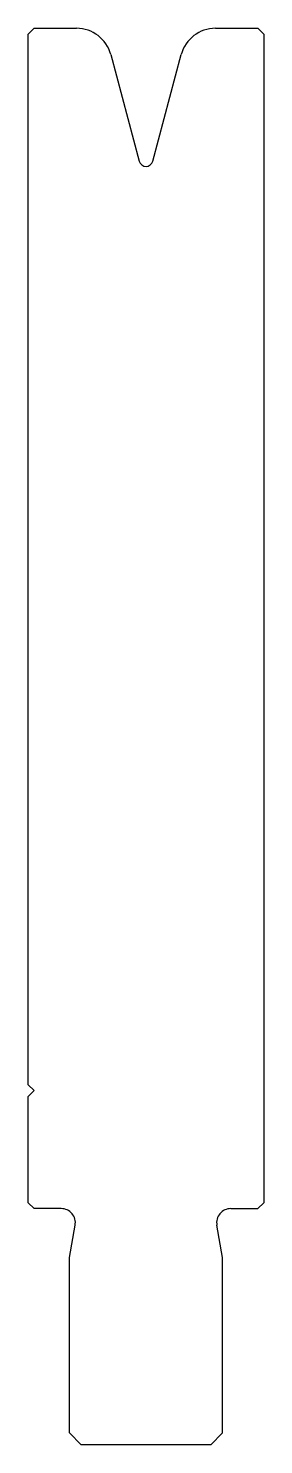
# Model space of a CAD drawing. Header units: metres. Extents: x 88 to 108, y 76 to 196.
import ezdxf

# ---------------------------------------------------------------- set-up
doc = ezdxf.new("R2010")
doc.units = ezdxf.units.M

msp = doc.modelspace()

# ---------------------------------------------------------------- linework, layer by layer
for p, q in [((88.201089, 195.926992), (87.701089, 195.426992)), ((88.201089, 195.926992), (91.803706, 195.926992)), ((103.598472, 195.926992), (107.201089, 195.926992)), ((107.701089, 195.426992), (107.201089, 195.926992)), ((87.701089, 106.426992), (87.701089, 195.426992)), ((107.701089, 195.426992), (107.701089, 96.426992)), ((94.701484, 193.703449), (97.121534, 184.671701)), ((98.280644, 184.671701), (100.700694, 193.703449)), ((88.201089, 105.926992), (87.701089, 106.426992)), ((87.701089, 105.426992), (88.201089, 105.926992)), ((87.701089, 96.426992), (87.701089, 105.426992)), ((87.701089, 96.426992), (88.201089, 95.926992)), ((107.201089, 95.926992), (107.701089, 96.426992)), ((90.501089, 95.926992), (88.201089, 95.926992)), ((104.901089, 95.926992), (107.201089, 95.926992)), ((91.201089, 91.786365), (91.682858, 94.518614)), ((104.201089, 91.786365), (103.71932, 94.518614)), ((91.201089, 76.926992), (91.201089, 91.786365)), ((104.201089, 76.926992), (104.201089, 91.786365)), ((91.201089, 76.926992), (92.201089, 75.926992)), ((103.201089, 75.926992), (104.201089, 76.926992)), ((103.201089, 75.926992), (92.201089, 75.926992))]:
    msp.add_line(p, q)
for centre, radius, start, end in [((91.803706, 192.926992), 3, 15, 90), ((103.598472, 192.926992), 3, 90, 165), ((97.701089, 184.826992), 0.6, 195, 345), ((90.501089, 94.726992), 1.2, 350, 90), ((104.901089, 94.726992), 1.2, 90, 190)]:
    msp.add_arc(centre, radius, start, end)

doc.saveas('drawing.dxf')
